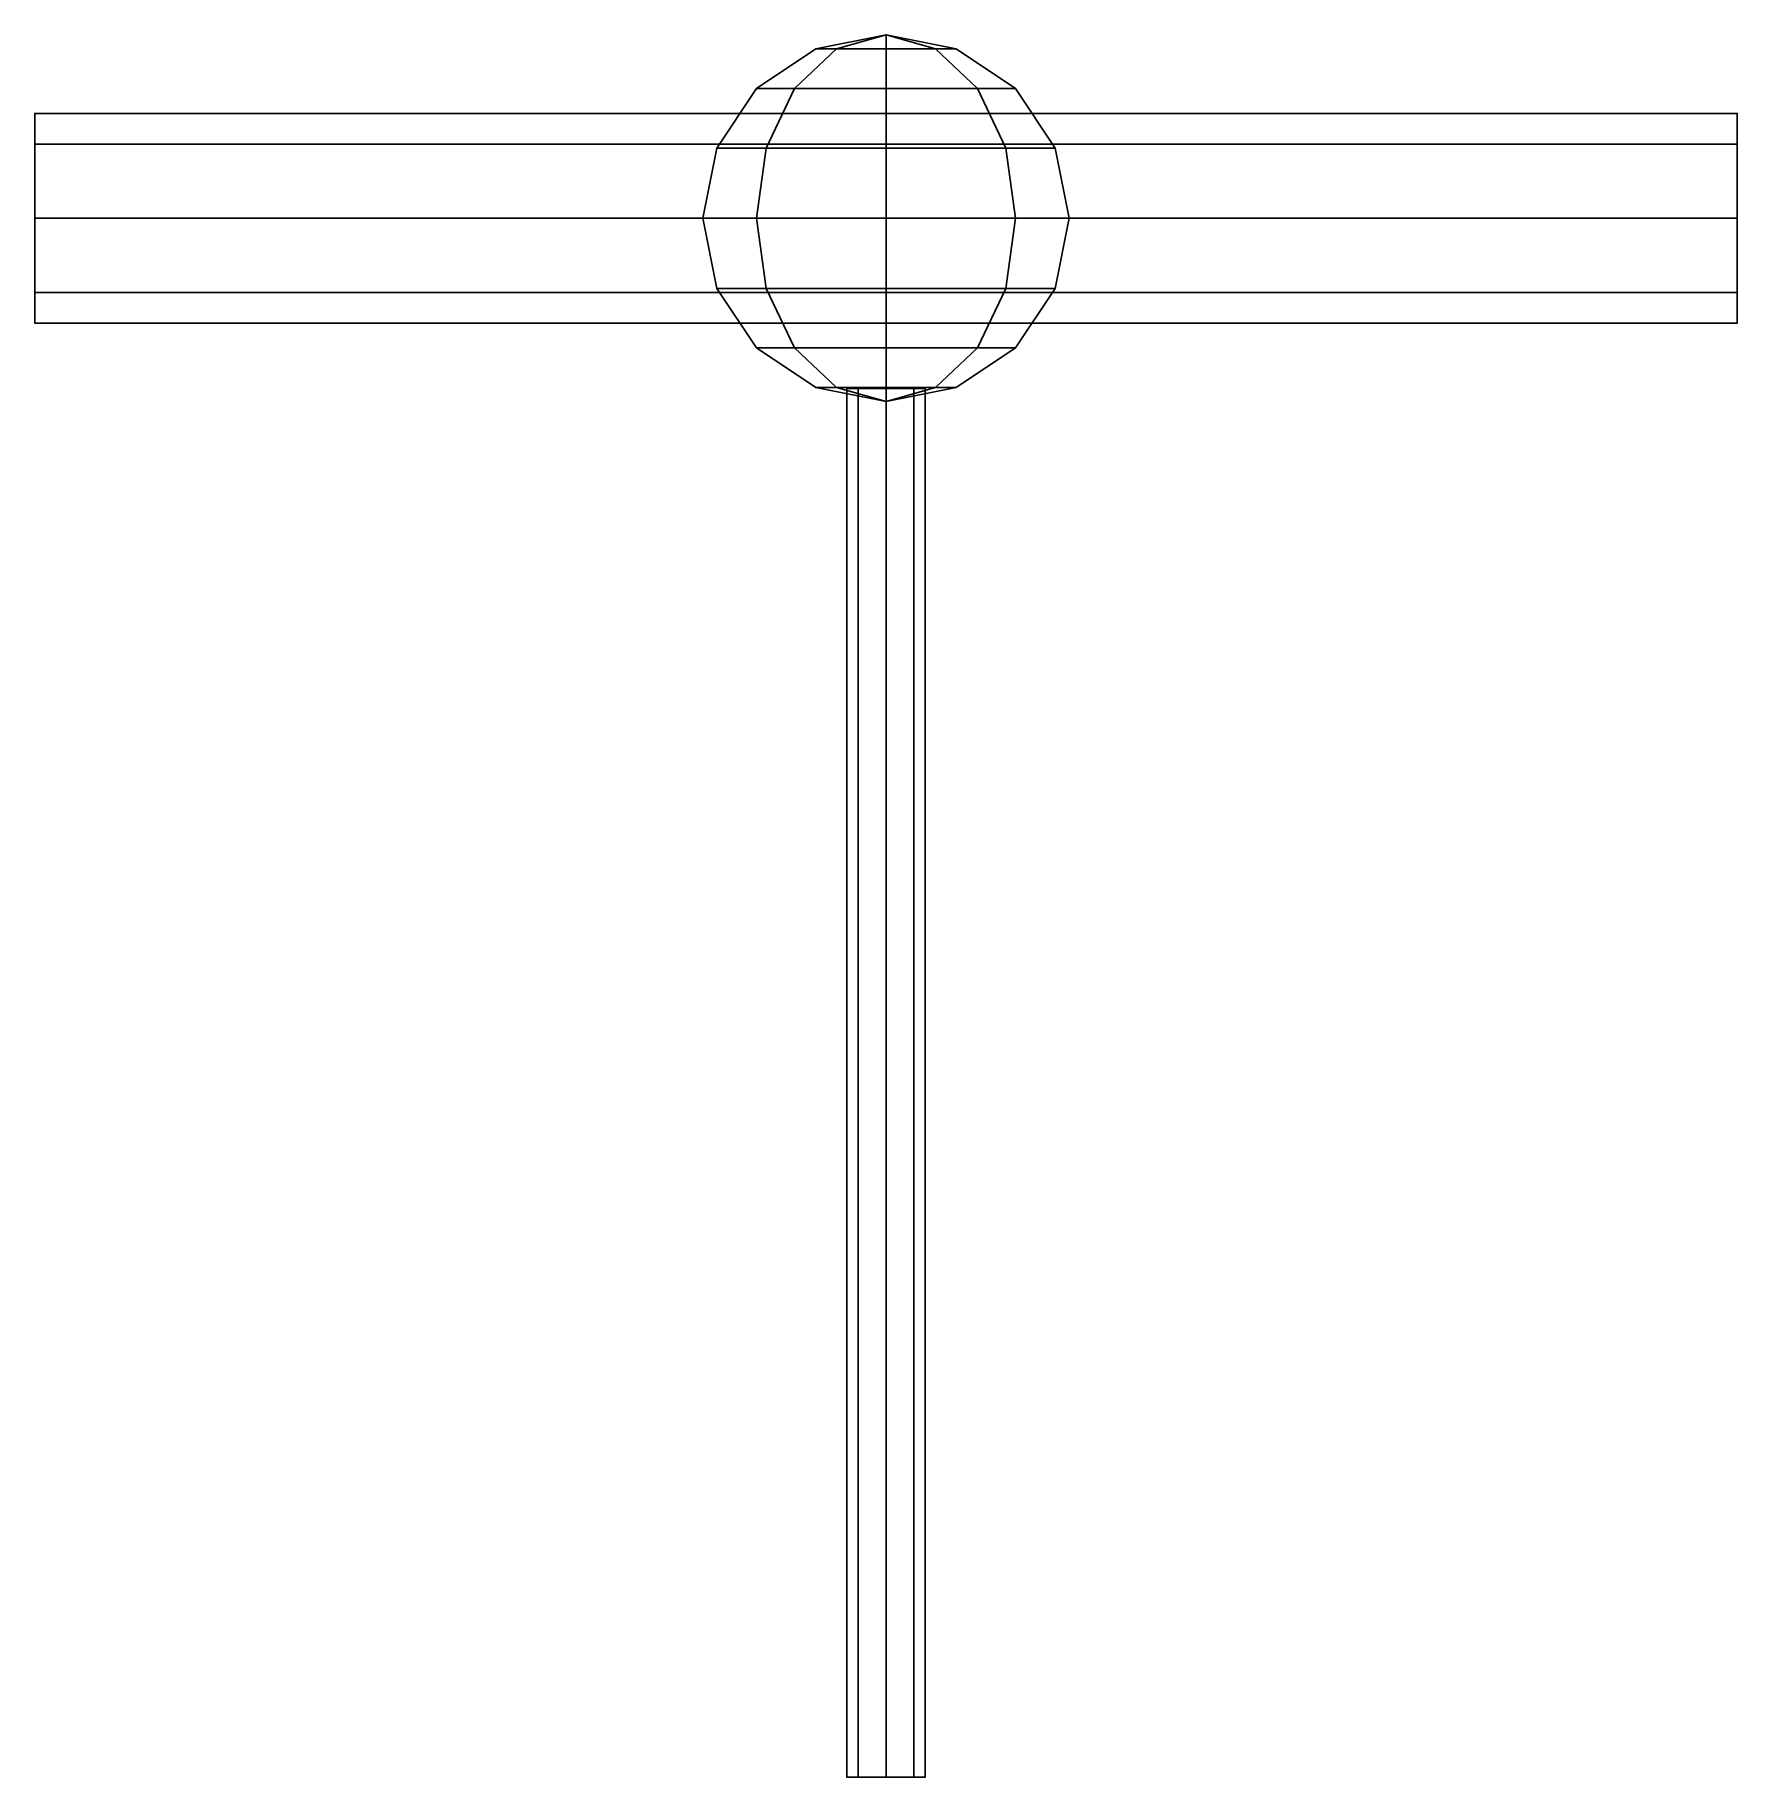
# Model space of a CAD drawing. Extents: x -0.65 to 0.65, y -1.03 to 0.3.
import ezdxf

# ---------------------------------------------------------------- set-up
doc = ezdxf.new("R2010")
doc.units = 0
doc.layers.add('REAR_AXLE_C4P', color=7, linetype='CONTINUOUS')

msp = doc.modelspace()

# ---------------------------------------------------------------- linework, layer by layer
at = {"layer": 'REAR_AXLE_C4P'}
for points in [[(-0.0536, 0.2893, 0.43), (0, 0.3, 0.43), (0, 0.3, 0.43), (-0.0379, 0.2893, 0.3921)], [(-0.0379, 0.2893, 0.4679), (0, 0.3, 0.43), (0, 0.3, 0.43), (-0.0536, 0.2893, 0.43)], [(-0.0379, 0.2893, 0.3921), (0, 0.3, 0.43), (0, 0.3, 0.43), (0, 0.2893, 0.3764)], [(0, 0.2893, 0.4836), (0, 0.3, 0.43), (0, 0.3, 0.43), (-0.0379, 0.2893, 0.4679)], [(0.0379, 0.2893, 0.3921), (0, 0.3, 0.43), (0, 0.3, 0.43), (0.0536, 0.2893, 0.43)], [(0, 0.2893, 0.3764), (0, 0.3, 0.43), (0, 0.3, 0.43), (0.0379, 0.2893, 0.3921)], [(0.0379, 0.2893, 0.4679), (0, 0.3, 0.43), (0, 0.3, 0.43), (0, 0.2893, 0.4836)], [(0.0536, 0.2893, 0.43), (0, 0.3, 0.43), (0, 0.3, 0.43), (0.0379, 0.2893, 0.4679)], [(-0.099, 0.259, 0.43), (-0.0536, 0.2893, 0.43), (-0.0379, 0.2893, 0.3921), (-0.07, 0.259, 0.36)], [(-0.07, 0.259, 0.5), (-0.0379, 0.2893, 0.4679), (-0.0536, 0.2893, 0.43), (-0.099, 0.259, 0.43)], [(-0.07, 0.259, 0.36), (-0.0379, 0.2893, 0.3921), (0, 0.2893, 0.3764), (0, 0.259, 0.331)], [(0, 0.259, 0.529), (0, 0.2893, 0.4836), (-0.0379, 0.2893, 0.4679), (-0.07, 0.259, 0.5)], [(0, 0.259, 0.331), (0, 0.2893, 0.3764), (0.0379, 0.2893, 0.3921), (0.07, 0.259, 0.36)], [(0.07, 0.259, 0.5), (0.0379, 0.2893, 0.4679), (0, 0.2893, 0.4836), (0, 0.259, 0.529)], [(0.07, 0.259, 0.36), (0.0379, 0.2893, 0.3921), (0.0536, 0.2893, 0.43), (0.099, 0.259, 0.43)], [(0.099, 0.259, 0.43), (0.0536, 0.2893, 0.43), (0.0379, 0.2893, 0.4679), (0.07, 0.259, 0.5)], [(-0.1293, 0.2136, 0.43), (-0.099, 0.259, 0.43), (-0.07, 0.259, 0.36), (-0.0915, 0.2136, 0.3385)], [(-0.0915, 0.2136, 0.5215), (-0.07, 0.259, 0.5), (-0.099, 0.259, 0.43), (-0.1293, 0.2136, 0.43)], [(-0.0915, 0.2136, 0.3385), (-0.07, 0.259, 0.36), (0, 0.259, 0.331), (0, 0.2136, 0.3007)], [(0, 0.2136, 0.5593), (0, 0.259, 0.529), (-0.07, 0.259, 0.5), (-0.0915, 0.2136, 0.5215)], [(0, 0.2136, 0.3007), (0, 0.259, 0.331), (0.07, 0.259, 0.36), (0.0915, 0.2136, 0.3385)], [(0.0915, 0.2136, 0.5215), (0.07, 0.259, 0.5), (0, 0.259, 0.529), (0, 0.2136, 0.5593)], [(0.0915, 0.2136, 0.3385), (0.07, 0.259, 0.36), (0.099, 0.259, 0.43), (0.1293, 0.2136, 0.43)], [(0.1293, 0.2136, 0.43), (0.099, 0.259, 0.43), (0.07, 0.259, 0.5), (0.0915, 0.2136, 0.5215)], [(0.65, 0.24, 0.43), (0.65, 0.2166, 0.3734), (-0.65, 0.2166, 0.3734), (-0.65, 0.24, 0.43)], [(0.65, 0.2166, 0.4866), (0.65, 0.24, 0.43), (-0.65, 0.24, 0.43), (-0.65, 0.2166, 0.4866)], [(0.65, 0.2166, 0.3734), (0.65, 0.16, 0.35), (-0.65, 0.16, 0.35), (-0.65, 0.2166, 0.3734)], [(0.65, 0.16, 0.51), (0.65, 0.2166, 0.4866), (-0.65, 0.2166, 0.4866), (-0.65, 0.16, 0.51)], [(-0.14, 0.16, 0.43), (-0.1293, 0.2136, 0.43), (-0.0915, 0.2136, 0.3385), (-0.099, 0.16, 0.331)], [(-0.099, 0.16, 0.529), (-0.0915, 0.2136, 0.5215), (-0.1293, 0.2136, 0.43), (-0.14, 0.16, 0.43)], [(-0.099, 0.16, 0.331), (-0.0915, 0.2136, 0.3385), (0, 0.2136, 0.3007), (0, 0.16, 0.29)], [(0, 0.16, 0.57), (0, 0.2136, 0.5593), (-0.0915, 0.2136, 0.5215), (-0.099, 0.16, 0.529)], [(0, 0.16, 0.29), (0, 0.2136, 0.3007), (0.0915, 0.2136, 0.3385), (0.099, 0.16, 0.331)], [(0.099, 0.16, 0.529), (0.0915, 0.2136, 0.5215), (0, 0.2136, 0.5593), (0, 0.16, 0.57)], [(0.099, 0.16, 0.331), (0.0915, 0.2136, 0.3385), (0.1293, 0.2136, 0.43), (0.14, 0.16, 0.43)], [(0.14, 0.16, 0.43), (0.1293, 0.2136, 0.43), (0.0915, 0.2136, 0.5215), (0.099, 0.16, 0.529)], [(0.65, 0.16, 0.35), (0.65, 0.1034, 0.3734), (-0.65, 0.1034, 0.3734), (-0.65, 0.16, 0.35)], [(0.65, 0.1034, 0.4866), (0.65, 0.16, 0.51), (-0.65, 0.16, 0.51), (-0.65, 0.1034, 0.4866)], [(-0.1293, 0.1064, 0.43), (-0.14, 0.16, 0.43), (-0.099, 0.16, 0.331), (-0.0915, 0.1064, 0.3385)], [(-0.0915, 0.1064, 0.5215), (-0.099, 0.16, 0.529), (-0.14, 0.16, 0.43), (-0.1293, 0.1064, 0.43)], [(-0.0915, 0.1064, 0.3385), (-0.099, 0.16, 0.331), (0, 0.16, 0.29), (0, 0.1064, 0.3007)], [(0, 0.1064, 0.5593), (0, 0.16, 0.57), (-0.099, 0.16, 0.529), (-0.0915, 0.1064, 0.5215)], [(0, 0.1064, 0.3007), (0, 0.16, 0.29), (0.099, 0.16, 0.331), (0.0915, 0.1064, 0.3385)], [(0.0915, 0.1064, 0.5215), (0.099, 0.16, 0.529), (0, 0.16, 0.57), (0, 0.1064, 0.5593)], [(0.0915, 0.1064, 0.3385), (0.099, 0.16, 0.331), (0.14, 0.16, 0.43), (0.1293, 0.1064, 0.43)], [(0.1293, 0.1064, 0.43), (0.14, 0.16, 0.43), (0.099, 0.16, 0.529), (0.0915, 0.1064, 0.5215)], [(-0.099, 0.061, 0.43), (-0.1293, 0.1064, 0.43), (-0.0915, 0.1064, 0.3385), (-0.07, 0.061, 0.36)], [(-0.07, 0.061, 0.5), (-0.0915, 0.1064, 0.5215), (-0.1293, 0.1064, 0.43), (-0.099, 0.061, 0.43)], [(-0.07, 0.061, 0.36), (-0.0915, 0.1064, 0.3385), (0, 0.1064, 0.3007), (0, 0.061, 0.331)], [(0, 0.061, 0.529), (0, 0.1064, 0.5593), (-0.0915, 0.1064, 0.5215), (-0.07, 0.061, 0.5)], [(0, 0.061, 0.331), (0, 0.1064, 0.3007), (0.0915, 0.1064, 0.3385), (0.07, 0.061, 0.36)], [(0.07, 0.061, 0.5), (0.0915, 0.1064, 0.5215), (0, 0.1064, 0.5593), (0, 0.061, 0.529)], [(0.07, 0.061, 0.36), (0.0915, 0.1064, 0.3385), (0.1293, 0.1064, 0.43), (0.099, 0.061, 0.43)], [(0.099, 0.061, 0.43), (0.1293, 0.1064, 0.43), (0.0915, 0.1064, 0.5215), (0.07, 0.061, 0.5)], [(0.65, 0.1034, 0.3734), (0.65, 0.08, 0.43), (-0.65, 0.08, 0.43), (-0.65, 0.1034, 0.3734)], [(0.65, 0.08, 0.43), (0.65, 0.1034, 0.4866), (-0.65, 0.1034, 0.4866), (-0.65, 0.08, 0.43)], [(-0.0536, 0.0307, 0.43), (-0.099, 0.061, 0.43), (-0.07, 0.061, 0.36), (-0.0379, 0.0307, 0.3921)], [(-0.0379, 0.0307, 0.4679), (-0.07, 0.061, 0.5), (-0.099, 0.061, 0.43), (-0.0536, 0.0307, 0.43)], [(-0.0379, 0.0307, 0.3921), (-0.07, 0.061, 0.36), (0, 0.061, 0.331), (0, 0.0307, 0.3764)], [(0, 0.0307, 0.4836), (0, 0.061, 0.529), (-0.07, 0.061, 0.5), (-0.0379, 0.0307, 0.4679)], [(0, 0.0307, 0.3764), (0, 0.061, 0.331), (0.07, 0.061, 0.36), (0.0379, 0.0307, 0.3921)], [(0.0379, 0.0307, 0.4679), (0.07, 0.061, 0.5), (0, 0.061, 0.529), (0, 0.0307, 0.4836)], [(0.0379, 0.0307, 0.3921), (0.07, 0.061, 0.36), (0.099, 0.061, 0.43), (0.0536, 0.0307, 0.43)], [(0.0536, 0.0307, 0.43), (0.099, 0.061, 0.43), (0.07, 0.061, 0.5), (0.0379, 0.0307, 0.4679)], [(0, 0.02, 0.43), (-0.0536, 0.0307, 0.43), (-0.0379, 0.0307, 0.3921), (0, 0.02, 0.43)], [(0, 0.02, 0.43), (-0.0379, 0.0307, 0.4679), (-0.0536, 0.0307, 0.43), (0, 0.02, 0.43)], [(0, 0.02, 0.43), (-0.0379, 0.0307, 0.3921), (0, 0.0307, 0.3764), (0, 0.02, 0.43)], [(0, 0.02, 0.43), (0, 0.0307, 0.4836), (-0.0379, 0.0307, 0.4679), (0, 0.02, 0.43)], [(-0.03, 0.03, 0.43), (-0.0212, 0.03, 0.4088), (-0.0212, -1.03, 0.5688), (-0.03, -1.03, 0.59)], [(-0.0212, 0.03, 0.4512), (-0.03, 0.03, 0.43), (-0.03, -1.03, 0.59), (-0.0212, -1.03, 0.6112)], [(-0.0212, 0.03, 0.4088), (0, 0.03, 0.4), (0, -1.03, 0.56), (-0.0212, -1.03, 0.5688)], [(0, 0.03, 0.46), (-0.0212, 0.03, 0.4512), (-0.0212, -1.03, 0.6112), (0, -1.03, 0.62)], [(0, 0.02, 0.43), (0.0379, 0.0307, 0.3921), (0.0536, 0.0307, 0.43), (0, 0.02, 0.43)], [(0, 0.02, 0.43), (0, 0.0307, 0.3764), (0.0379, 0.0307, 0.3921), (0, 0.02, 0.43)], [(0, 0.02, 0.43), (0.0379, 0.0307, 0.4679), (0, 0.0307, 0.4836), (0, 0.02, 0.43)], [(0, 0.02, 0.43), (0.0536, 0.0307, 0.43), (0.0379, 0.0307, 0.4679), (0, 0.02, 0.43)], [(0, 0.03, 0.4), (0.0212, 0.03, 0.4088), (0.0212, -1.03, 0.5688), (0, -1.03, 0.56)], [(0.0212, 0.03, 0.4512), (0, 0.03, 0.46), (0, -1.03, 0.62), (0.0212, -1.03, 0.6112)], [(0.0212, 0.03, 0.4088), (0.03, 0.03, 0.43), (0.03, -1.03, 0.59), (0.0212, -1.03, 0.5688)], [(0.03, 0.03, 0.43), (0.0212, 0.03, 0.4512), (0.0212, -1.03, 0.6112), (0.03, -1.03, 0.59)]]:
    msp.add_3dface(points, dxfattribs=at)

doc.saveas('drawing.dxf')
